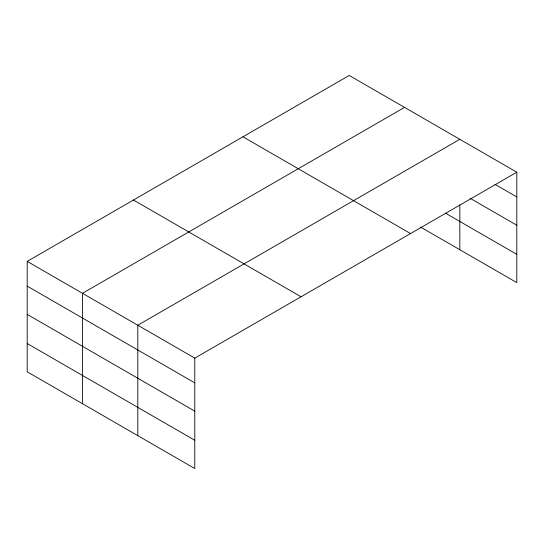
<?xml version="1.0" encoding="UTF-8"?>
<svg xmlns="http://www.w3.org/2000/svg" width="544" height="544" viewBox="0 0 544 544"><rect width="100%" height="100%" fill="white"/><g stroke="black" fill="none" stroke-linecap="round" stroke-linejoin="round"><path stroke-width="0.82" d="M420.532 227.045L516.8 282.622L516.8 172.21L349.221 75.46L27.2 261.378L27.2 371.79L194.779 468.54L194.779 358.129L27.2 261.378M404.525 107.386L82.498 293.304L82.498 403.716M459.823 139.312L137.802 325.23L137.802 435.649M194.779 358.129L516.8 172.21M494.884 184.3L516.8 196.955M470.05 198.234L516.8 225.223M445.271 213.058L516.8 254.354M242.957 136.809L410.53 233.56M133.47 200.022L301.043 296.772M27.2 286.124L194.779 382.874M27.2 314.391L194.779 411.142M27.2 343.522L194.779 440.273M459.823 204.809L459.823 249.73"/></g></svg>
